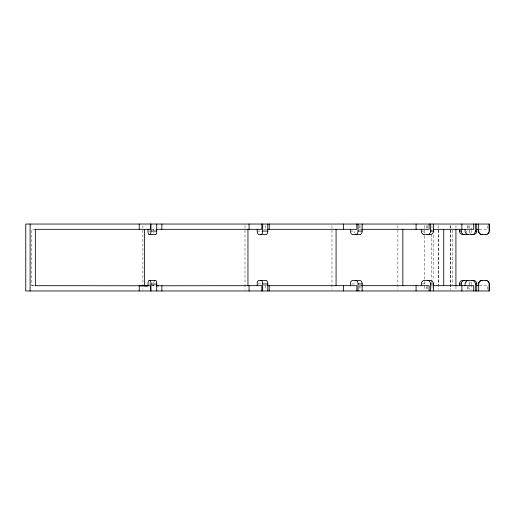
<?xml version="1.0" encoding="UTF-8"?>
<svg xmlns="http://www.w3.org/2000/svg" width="515" height="515" viewBox="0 0 515 515"><rect width="100%" height="100%" fill="white"/><g stroke="black" fill="none" stroke-linecap="round" stroke-linejoin="round"><path stroke-width="0.39" stroke-dasharray="2.58 1.93" d="M35.342 229.323L31.833 229.323L31.833 285.677L34.228 285.683M151.59 229.323L155.221 229.323M263.847 229.323L266.68 229.323M359.373 229.323L361.408 229.323M479.291 229.323L487.428 229.323L487.428 225.551M148.726 231.081L150.155 231.081M257.204 231.081L262.309 231.081M350.425 231.081L354.558 231.081A3.521 2.549 -90 0 0 355.041 233.153M421.328 231.081L424.199 231.081A3.521 3.09 -90 0 0 424.785 233.153M469.049 233.153A3.521 3.38 -90 0 0 469.693 231.081L471.373 231.081L471.373 225.602M257.931 283.92L262.309 283.92M351.803 283.92L354.558 283.92A3.521 2.549 -90 0 1 355.041 281.847M422.049 283.92L424.199 283.92A3.521 3.09 -90 0 1 424.785 281.847M469.049 281.847A3.521 3.38 -90 0 1 469.693 283.92L471.373 283.92L471.373 289.398M148.726 284.01L150.155 284.01M31.833 285.677L33.939 285.677M151.719 285.767L155.221 285.774M263.847 285.677L266.68 285.677M359.373 285.677L361.408 285.677M479.291 285.677L487.428 285.677L487.428 289.449M151.59 285.774L154.989 285.774M469.757 225.551L469.693 231.081M469.693 283.92L469.757 289.449M468.077 225.551L468.077 228.57M468.077 286.43L468.077 289.449M467.446 225.551L467.453 228.57M467.446 286.43L467.453 290.962M455.968 225.551L455.968 228.57M455.968 286.43L455.968 289.449M452.672 230.115L452.672 284.885M450.541 225.634L450.541 289.366M450.239 225.634L450.239 289.366M438.606 230.115L438.606 284.885M438.207 225.634L438.207 289.366M433.154 235.194L433.154 279.806M431.988 225.551L431.988 229.323M431.988 285.677L431.988 289.449M431.725 229.323L431.725 233.289M431.725 234.087L431.725 279.33M431.725 280.121L431.725 285.677M427.411 225.551L427.411 228.57M427.411 286.43L427.411 289.449M426.787 225.551L426.787 229.323M426.787 286.43L426.787 289.449M424.437 225.634L424.437 235.194M424.437 235.986L424.437 280.604M424.437 281.402L424.437 289.366M397.863 225.634L397.863 289.366M360.976 225.551L360.976 229.323M360.976 285.677L360.976 289.449M359.798 225.551L359.798 229.323M359.798 285.677L359.798 290.962M331.969 225.634L331.969 289.366M265.553 225.551L265.553 229.323M265.553 285.677L265.553 289.449M245.005 225.634L245.005 289.366M153.74 229.323L153.74 231.081M153.74 284.01L153.74 285.774M142.906 225.634L142.906 289.366M470.729 281.847A3.521 3.38 -90 0 1 471.373 283.92M467.144 233.153A3.521 3.425 -90 0 1 466.487 231.081M153.934 233.153A3.521 0.991 -90 0 1 153.792 232.168M153.792 282.922A3.521 0.991 -90 0 1 153.934 281.943M466.654 282.832A3.521 3.425 -90 0 1 467.144 281.847M471.373 231.081A3.521 3.38 -90 0 1 469.983 233.932"/><path stroke-width="0.77" d="M156.451 285.774L158.588 285.767M35.033 229.323L150.502 229.323L150.502 224.038M155.955 229.323L261.82 229.323L261.82 224.038M267.182 229.323L356.85 229.323L356.85 224.038M361.408 229.323L429.117 229.323L429.117 224.038M433.018 229.323L473.703 229.323L473.703 224.038M476.278 229.323L478.686 229.323M149.981 234.608A3.521 0.991 -90 0 0 150.972 231.081L156.708 231.081L156.708 224.038M260.86 234.608A3.521 1.828 -90 0 0 262.695 231.081L267.8 231.081L267.8 224.038M355.517 234.608A3.521 2.549 -90 0 0 358.067 231.081L362.193 231.081L362.193 224.038M427.508 234.608A3.521 3.09 -90 0 0 430.598 231.081L433.469 231.081L433.469 224.038M459.554 229.323L459.554 231.081L461.234 231.081A3.521 3.38 -90 0 0 464.614 234.608M471.92 234.608A3.521 3.425 -90 0 0 475.345 231.081L476.755 231.081L476.755 224.038M478.551 229.323L478.686 231.081A3.521 3.521 0 0 0 482.207 234.602M478.551 285.677L478.551 283.92A3.521 3.521 0 0 1 482.072 280.398L485.729 280.392A3.521 3.521 0 0 1 489.25 283.92L489.25 290.962L25.75 290.962L25.75 224.038L489.25 224.038L489.25 231.081L489.115 224.038M467.993 234.608L462.934 234.608A3.521 3.38 -90 0 1 459.554 231.081M467.993 280.392L462.934 280.392A3.521 3.38 -90 0 0 459.554 283.92L459.554 285.677M260.86 280.392A3.521 1.828 -90 0 1 262.695 283.92L267.8 283.92L267.8 290.962M355.517 280.392A3.521 2.549 -90 0 1 358.067 283.92L362.193 283.92L362.193 290.962M427.508 280.392A3.521 3.09 -90 0 1 430.598 283.92L433.469 283.92L433.469 290.962M459.554 283.92L461.234 283.92A3.521 3.38 -90 0 1 464.614 280.392M471.92 280.392A3.521 3.425 -90 0 1 475.345 283.92L476.755 283.92L476.755 290.962M478.551 283.92L478.686 283.92A3.521 3.521 0 0 1 482.207 280.398M489.25 283.92L489.115 290.962M149.981 280.488A3.521 0.991 -90 0 1 150.972 284.01L156.708 284.01L156.708 290.962M144.503 229.323L144.503 285.774L147.708 285.774M155.955 285.774L261.82 285.677L261.82 290.962M267.182 285.677L356.85 285.677L356.85 290.962M361.408 285.677L429.117 285.677L429.117 290.962M433.018 285.677L473.703 285.677L473.703 290.962M476.278 285.677L478.686 285.677M144.503 285.774L150.502 285.774L150.502 290.962M147.033 285.774L139.23 285.767L139.23 290.962M35.033 285.683L148.005 285.774L148.005 284.01A3.521 0.991 -90 0 1 148.996 280.488L155.723 280.488A3.521 0.991 -90 0 1 156.708 284.01M478.686 224.038L478.686 231.081M478.686 283.92L478.686 290.962M475.345 224.038L475.345 231.081M475.345 283.92L475.345 290.962M465.077 229.323L465.077 231.081A3.521 3.425 -90 0 0 468.496 234.608L473.337 234.608A3.521 3.425 -90 0 0 476.755 231.081M465.077 285.677L465.077 283.92A3.521 3.425 -90 0 1 468.496 280.392L473.337 280.392A3.521 3.425 -90 0 1 476.755 283.92M461.865 224.038L461.865 229.323M461.865 285.677L461.865 290.962M461.234 229.323L461.234 231.081M461.234 283.92L461.234 285.677M455.923 229.323L455.923 285.677M443.73 229.323L443.73 285.677M430.598 224.038L430.598 231.081M430.598 283.92L430.598 290.962M421.328 229.323L421.328 231.081A3.521 3.09 -90 0 0 424.418 234.608L430.379 234.608A3.521 3.09 -90 0 0 433.469 231.081M421.328 285.677L421.328 283.92A3.521 3.09 -90 0 1 424.418 280.392L430.379 280.392A3.521 3.09 -90 0 1 433.469 283.92M416.081 224.038L416.081 229.323M416.081 285.677L416.081 290.962M402.852 229.323L402.852 285.677M358.067 224.038L358.067 231.081M358.067 283.92L358.067 290.962M350.425 229.323L350.425 231.081A3.521 2.549 -90 0 0 352.975 234.608L359.65 234.608A3.521 2.549 -90 0 0 362.193 231.081M350.425 285.677L350.425 283.92A3.521 2.549 -90 0 1 352.975 280.392L359.65 280.392A3.521 2.549 -90 0 1 362.193 283.92M343.505 224.038L343.505 229.323M343.505 285.677L343.505 290.962M336.076 229.323L336.076 285.677M269.229 224.038L269.229 229.323M269.229 285.677L269.229 290.962M262.695 224.038L262.695 231.081M262.695 283.92L262.695 290.962M257.204 229.323L257.204 231.081A3.521 1.828 -90 0 0 259.032 234.608L265.965 234.608A3.521 1.828 -90 0 0 267.8 231.081M257.204 285.677L257.204 283.92A3.521 1.828 -90 0 1 259.032 280.392L265.965 280.392A3.521 1.828 -90 0 1 267.8 283.92M249.073 224.038L249.073 229.323M249.073 285.683L249.073 290.962M247.96 229.323L247.96 285.677M161.865 224.038L161.865 229.323M161.865 285.767L161.865 290.962M150.972 224.038L150.972 231.081M150.972 284.01L150.972 290.962M148.005 229.323L148.005 231.081A3.521 0.991 -90 0 0 148.996 234.608L155.723 234.608A3.521 0.991 -90 0 0 156.708 231.081M139.23 224.038L139.23 229.323M35.342 229.323L35.342 285.677M30.121 224.038L30.121 290.962M489.25 231.081A3.521 3.521 0 0 1 485.729 234.602L482.072 234.608A3.521 3.521 0 0 1 478.551 231.081M488.941 232.168A3.521 3.521 0 0 1 487.66 233.932M486.681 234.434A3.521 3.521 0 0 1 485.594 234.602M154.152 281.164A3.521 0.991 -90 0 1 154.732 280.488M485.594 280.398A3.521 3.521 0 0 1 486.681 280.566M487.66 281.068A3.521 3.521 0 0 1 488.941 282.832"/></g></svg>
